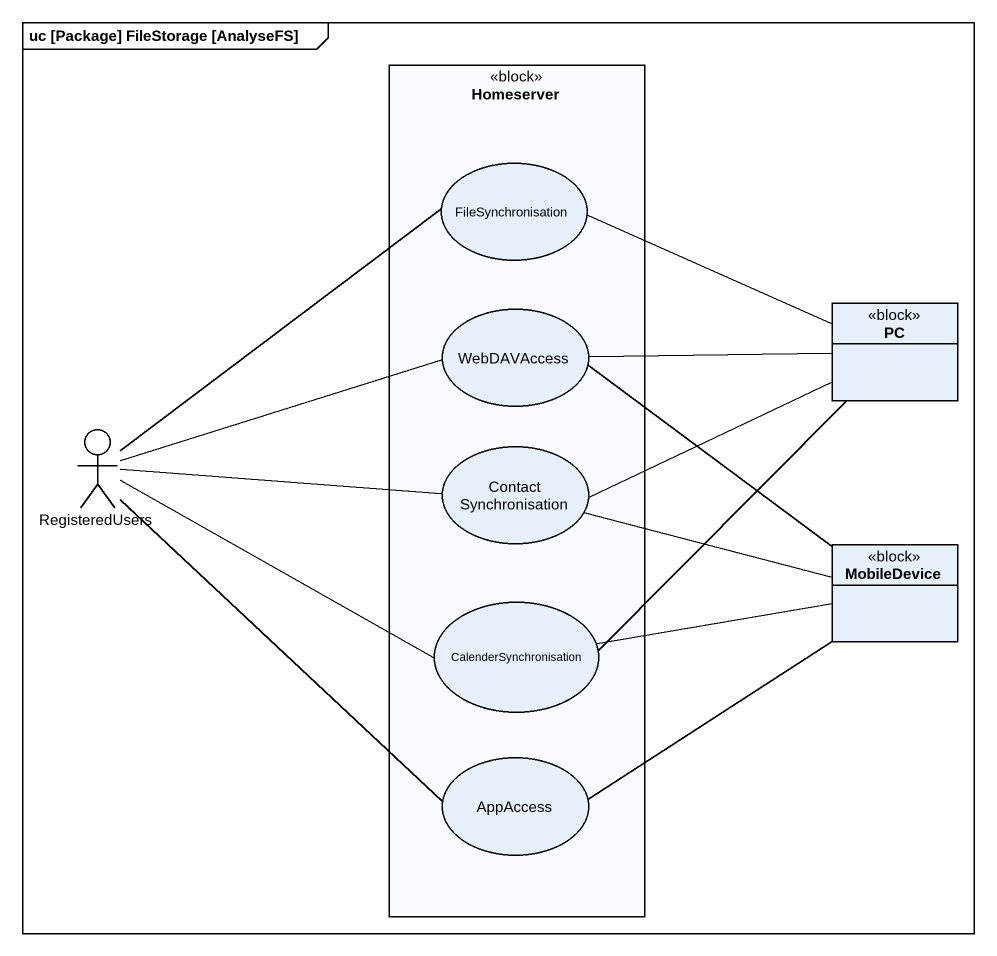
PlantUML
@startuml
mainframe uc [Package] FileStorage [AnalyseFS]
allowmixing
hide circle
hide empty members
rectangle Homeserver <<block>> {
  usecase FileSynchronisation
  usecase WebDAVAccess
  usecase ContactSynchronisation
  usecase CalenderSynchronisation
  usecase AppAccess
}
class PC <<block>>
actor RegisteredUsers
class MobileDevice <<block>>
FileSynchronisation -right- PC
WebDAVAccess -right- PC
WebDAVAccess -- MobileDevice
RegisteredUsers -up- FileSynchronisation
RegisteredUsers -right- WebDAVAccess
RegisteredUsers -right- ContactSynchronisation
RegisteredUsers -right- CalenderSynchronisation
RegisteredUsers -- AppAccess
ContactSynchronisation -right- PC
ContactSynchronisation -right- MobileDevice
CalenderSynchronisation -up- PC
CalenderSynchronisation -right- MobileDevice
AppAccess -right- MobileDevice
@enduml
